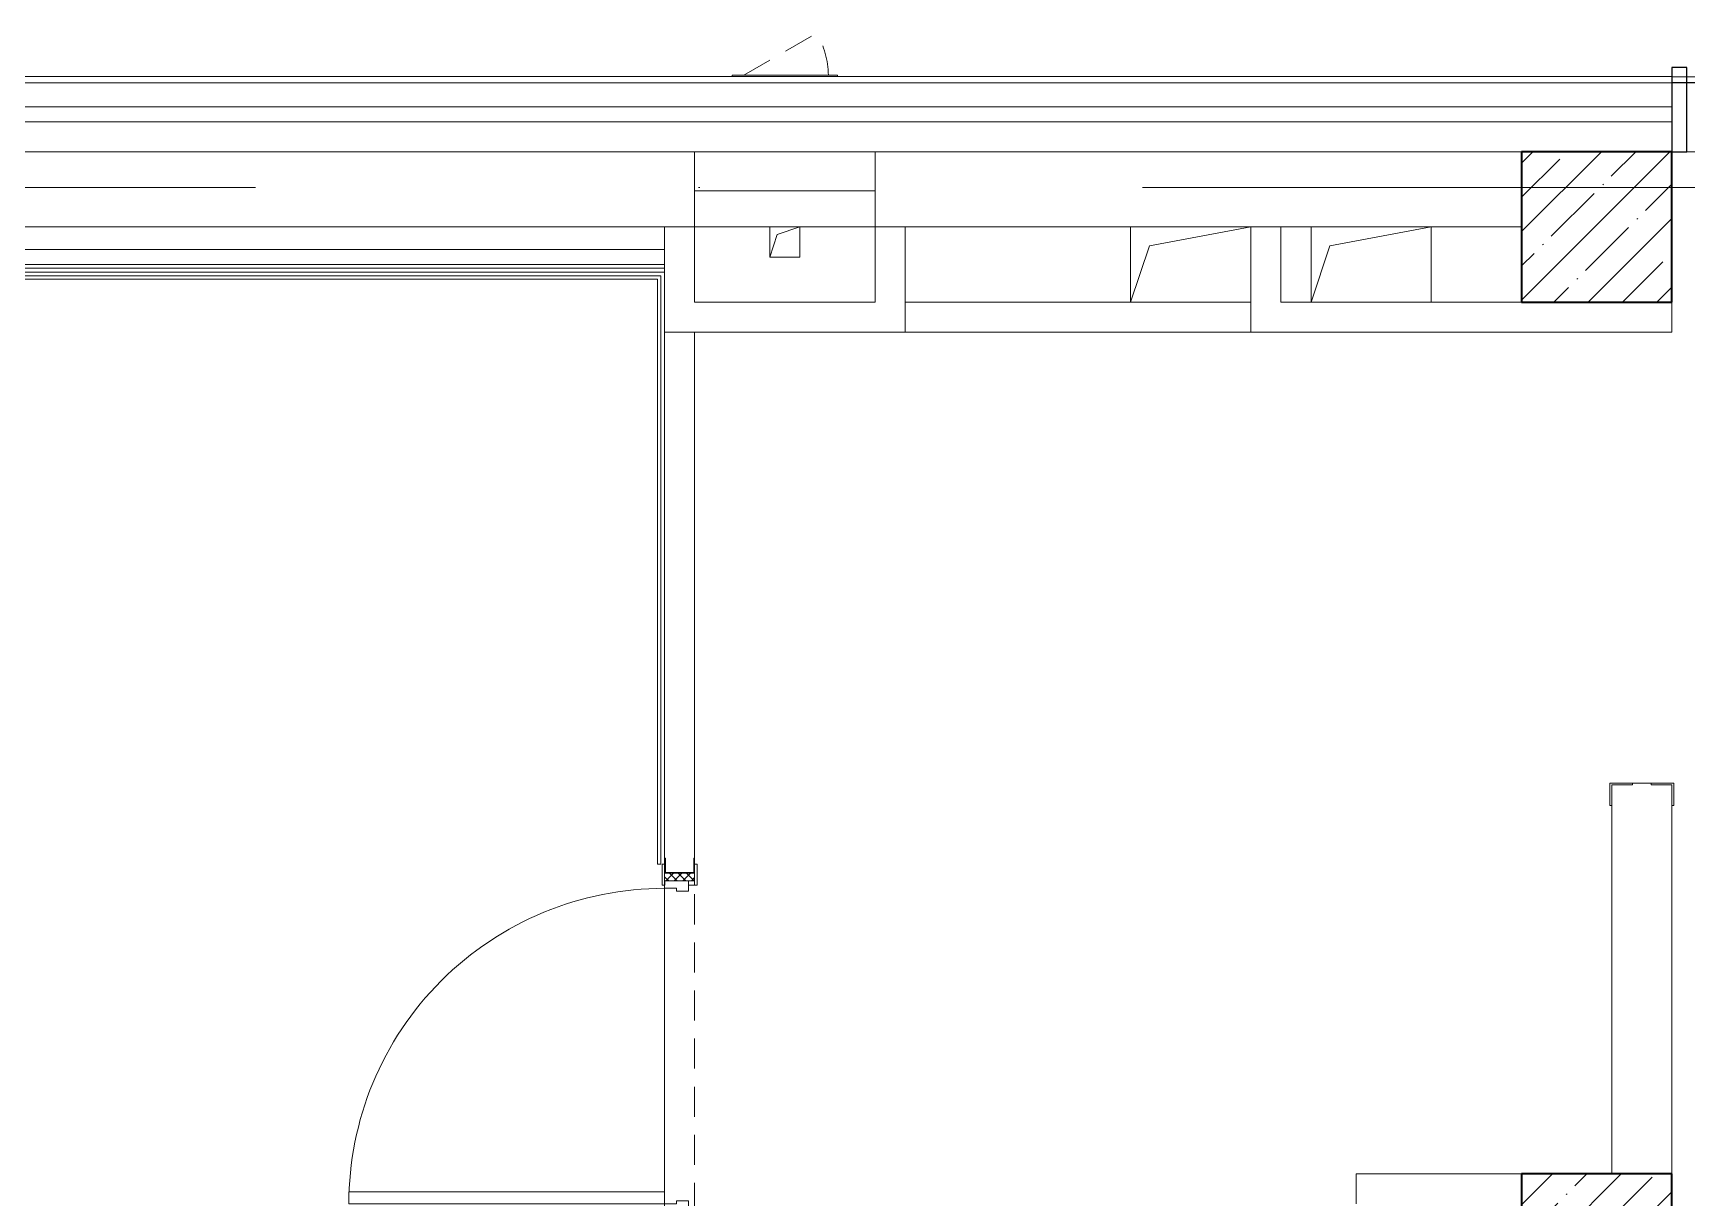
# Model space of a CAD drawing. Header units: millimetres. Extents: x 5993 to 95364, y 94667 to 143522.
# Drawn here: x 41832.1 to 42279.8, y 120789.2 to 121104.6 of the extents above; entities that cross this region are included whole.
import ezdxf

# ---------------------------------------------------------------- set-up
doc = ezdxf.new("R2010")
doc.units = ezdxf.units.MM
for name, pattern in [('200_ШТРИХ_ш1п0_6_', [160, 100, -60]), ('50_200_ШТРИХ_1Т_ш5_п1_п1_', [1400, 1000, -200, 0, -200]), ('Штрих короткий', [300, 150, -150])]:
    doc.linetypes.add(name, pattern=pattern)
for name, color, linetype, lineweight in [('0-2', 7, 'Continuous', 9), ('S-GRID-____-OTLN-1', 7, '50_200_ШТРИХ_1Т_ш5_п1_п1_', 9), ('Двери', 7, 'Continuous', 9), ('Импосты витража-1', 7, 'Continuous', 25), ('Каркас_Импост', 7, 'Continuous', 13), ('Каркас_Импост-1', 7, 'Continuous', 9), ('Несущие колонны', 7, 'Continuous', 9), ('Несущие колонны-1', 7, 'Continuous', 35), ('Обобщенные модели', 7, 'Continuous', 9), ('Общие ребра', 7, 'Continuous', 9), ('Открывание в плане-2', 7, '200_ШТРИХ_ш1п0_6_', 9), ('Открывание-1', 7, 'Continuous', 9), ('Панель', 7, 'Continuous', 13), ('Перекрытия', 7, 'Continuous', 9), ('Перемычка-1', 7, 'Штрих короткий', 9), ('Перемычка_Пунктирные линии-1', 7, '200_ШТРИХ_ш1п0_6_', 9), ('Стены', 7, 'Continuous', 9), ('Стены-1', 7, 'Continuous', 13)]:
    doc.layers.add(name, color=color, linetype=linetype, lineweight=lineweight)

# ---------------------------------------------------------------- blocks, each defined once
blk = doc.blocks.new('Дверь_СКБ_1Ст_Внутренняя_ШЕР - СОШ_Д-21_Дв_1150x2100h_Артистические-28234698-АИ2_01_План напольных покрытий и плинтусов 1го этажа _Часть 1_')
at = {"layer": 'Двери'}
h = blk.add_hatch(dxfattribs=at)
h.set_pattern_fill('FP_60', color=256, style=0, pattern_type=2)
h.set_pattern_definition([(135, (1726.41, 114.685), (-14.14214, -14.14214), []), (225, (1726.41, 114.685), (14.14214, -14.14214), [])])
h.paths.add_polyline_path([(562.5, 47), (562.5, -50), (587.5, -50), (587.5, 50), (562.5, 50)], flags=0)
at = {"layer": 'Каркас_Импост-1'}
h = blk.add_hatch(dxfattribs=at)
h.set_pattern_fill('FP_61', color=256, style=0, pattern_type=2)
h.set_pattern_definition([(45, (-396.384, 114.685), (-14.1421, 14.1421), []), (135, (-396.384, 114.685), (-14.1421, -14.1421), [])])
h.paths.add_polyline_path([(-562.5, -50), (-537.5, -50), (-537.5, 50), (-562.5, 50)], flags=0)
at = {"layer": 'Каркас_Импост'}
for p, q in [((-522.5, 58), (-592.5, 58)), ((-592.5, 58), (-592.5, 50)), ((-522.5, 50), (-522.5, 58)), ((617.5, 58), (547.5, 58)), ((547.5, 58), (547.5, 50)), ((617.5, 50), (617.5, 58)), ((-592.5, 50), (-522.5, 50)), ((-537.5, 50), (-562.5, 50)), ((-562.5, 50), (-562.5, -50)), ((-512.5, 50), (-537.5, 50)), ((-537.5, 50), (-537.5, -30)), ((-537.5, -50), (-537.5, 50)), ((-522.5, 50), (-537.5, 50)), ((-537.5, 50), (-537.5, 49)), ((-537.5, 49), (-522.5, 49)), ((-522.5, 49), (-522.5, 50)), ((-512.5, 10), (-512.5, 50)), ((-502.5, 10), (-512.5, 10)), ((-502.5, -30), (-502.5, 10)), ((537.5, 10), (527.5, 10)), ((527.5, 10), (527.5, -30)), ((537.5, 50), (537.5, 10)), ((562.5, 50), (537.5, 50)), ((562.5, 50), (547.5, 50)), ((547.5, 50), (547.5, 49)), ((547.5, 50), (587.5, 50)), ((547.5, 49), (562.5, 49)), ((562.5, -30), (562.5, 50)), ((587.5, 50), (562.5, 50)), ((562.5, 50), (562.5, -50)), ((562.5, 49), (562.5, 50)), ((-522.5, -50), (-592.5, -50)), ((-592.5, -50), (-592.5, -58)), ((-562.5, -50), (-537.5, -50)), ((-537.5, -30), (-502.5, -30)), ((-522.5, -30), (-537.5, -30)), ((-537.5, -30), (-537.5, -50)), ((-537.5, -50), (-522.5, -50)), ((-522.5, -50), (-522.5, -30)), ((-522.5, -58), (-522.5, -50)), ((527.5, -30), (562.5, -30)), ((562.5, -30), (547.5, -30)), ((547.5, -30), (547.5, -50)), ((547.5, -50), (562.5, -50)), ((587.5, -50), (547.5, -50)), ((547.5, -50), (547.5, -58)), ((562.5, -50), (562.5, -30)), ((562.5, -50), (587.5, -50)), ((617.5, -58), (617.5, -50)), ((-592.5, -58), (-522.5, -58)), ((547.5, -58), (617.5, -58))]:
    blk.add_line(p, q, dxfattribs=at)
at = {"layer": 'Открывание-1'}
blk.add_arc((-512.5, 50), 1050, 360, 90, dxfattribs=at)
at = {"layer": 'Панель'}
for p, q in [((-512.5, 1100), (-512.5, 50)), ((-472.5, 1100), (-512.5, 1100)), ((-472.5, 50), (-472.5, 1100)), ((-512.5, 50), (-472.5, 50))]:
    blk.add_line(p, q, dxfattribs=at)
blk = doc.blocks.new('BSC_Колонна _Прямоугольная - 500х500-V52-АИ2_01_План напольных покрытий и плинтусов 1го этажа _Часть 1_')
at = {"layer": 'Несущие колонны'}
h = blk.add_hatch(dxfattribs=at)
h.set_pattern_fill('FP_82', color=256, style=0, pattern_type=2)
h.set_pattern_definition([(45, (-7650, -83850), (-114.04925, 114.04925), []), (45, (-7535.95, -83850), (-114.04925, 114.04925), [201.613, -40.323, 3.353, -36.97])])
h.paths.add_polyline_path([(-250, -250), (250, -250), (250, 250), (-250, 250)], flags=0)
at = {"layer": 'Несущие колонны-1'}
for p, q in [((250, 250), (-250, 250)), ((-250, 250), (-250, -250)), ((250, -250), (250, 250)), ((-250, -250), (50, -250))]:
    blk.add_line(p, q, dxfattribs=at)
blk = doc.blocks.new('Проем_Дверь_Прямоугольный - 3850х3300h_витражные проемы-30603872-АИ2_01_План напольных покрытий и плинтусов 1го этажа _Часть 1_')
at = {"layer": 'Перемычка-1'}
for p, q in [((1925, 10), (-1925, 10)), ((1925, -10), (-1925, -10))]:
    blk.add_line(p, q, dxfattribs=at)
blk = doc.blocks.new('Прямоугольный импост - Откос НВФ_50х280 мм-27193215-АИ2_01_План напольных покрытий и плинтусов 1го этажа _Часть 1_')
at = {"layer": 'Импосты витража-1'}
for p, q in [((-50, 130), (0, 130)), ((-50, -150), (-50, 130)), ((0, 130), (0, -150)), ((0, -150), (-50, -150))]:
    blk.add_line(p, q, dxfattribs=at)
blk = doc.blocks.new('АР_Перемычка - АР_Перемычка-28228714-АИ2_01_План напольных покрытий и плинтусов 1го этажа _Часть 1_')
at = {"layer": 'Обобщенные модели'}
blk.add_line((-300, -50), (-298, -50), dxfattribs=at)
at = {"layer": 'Перемычка_Пунктирные линии-1'}
for p, q in [((-300, 50), (275, 50)), ((-300, -50), (-300, 50)), ((275, 50), (875, 50)), ((875, 50), (1150, 50)), ((-300, -50), (1150, -50))]:
    blk.add_line(p, q, dxfattribs=at)
blk = doc.blocks.new('Фахверк_СКБ_Уголок - 200_3600-28062453-АИ2_01_План напольных покрытий и плинтусов 1го этажа _Часть 1_')
at = {"layer": 'Обобщенные модели'}
for p, q in [((200, 156), (125, 156)), ((125, 156), (125, 81)), ((131, 81), (131, 150)), ((131, 150), (200, 150)), ((200, 150), (200, 156)), ((125, 81), (131, 81)), ((131, 19), (125, 19)), ((125, 19), (125, -56)), ((131, -50), (131, 19)), ((200, -50), (131, -50)), ((200, -56), (200, -50)), ((125, -56), (200, -56))]:
    blk.add_line(p, q, dxfattribs=at)
blk = doc.blocks.new('154_Фахверк_СКБ_Швеллер - Тип_100_4010-27736299-АИ2_01_План напольных покрытий и плинтусов 1го этажа _Часть 1_')
at = {"layer": 'Обобщенные модели'}
for p, q in [((175, 50), (125, 50)), ((125, 50), (125, -50)), ((128, 47), (175, 47)), ((128, -47), (128, 47)), ((175, 47), (175, 50)), ((125, -50), (175, -50)), ((175, -47), (128, -47)), ((175, -50), (175, -47))]:
    blk.add_line(p, q, dxfattribs=at)
blk = doc.blocks.new('AR_Отверстие прямоугольное _в плите_ - AR_Отверстие прямоугольное _в плите_-30459858-АИ2_01_План напольных покрытий и плинтусов 1го этажа _Часть 1_')
at = {"layer": 'Обобщенные модели'}
for p, q in [((-200, 125), (-200, -125)), ((-137.5, 62.5), (200, 125)), ((200, -125), (200, 125)), ((-200, -125), (-137.5, 62.5))]:
    blk.add_line(p, q, dxfattribs=at)
blk = doc.blocks.new('AR_Отверстие прямоугольное _в плите_ - AR_Отверстие прямоугольное _в плите_-30459868-АИ2_01_План напольных покрытий и плинтусов 1го этажа _Часть 1_')
at = {"layer": 'Обобщенные модели'}
for p, q in [((-50, 50), (-50, -50)), ((-50, -50), (-25, 25)), ((-25, 25), (50, 50)), ((50, -50), (50, 50)), ((-50, -50), (50, -50))]:
    blk.add_line(p, q, dxfattribs=at)
blk = doc.blocks.new('DOR_Люк-Решетка_Прямоугольный - Люк_300х400h ПЛК_цоколь-28750901-АИ2_01_План напольных покрытий и плинтусов 1го этажа _Часть 1_')
at = {"layer": 'Каркас_Импост-1'}
for p, q in [((-175, 10), (-175, 15)), ((175, 15), (-175, 15)), ((175, 15), (175, 10))]:
    blk.add_line(p, q, dxfattribs=at)
at = {"layer": 'Открывание в плане-2'}
blk.add_line((-136.3, 15), (106.1, 155), dxfattribs=at)
blk.add_arc((-145, 10), 290, 0.9929, 30, dxfattribs=at)
blk = doc.blocks.new('Проем_Дверь_Прямоугольный - 3850х3300h_витражные проемы-30601610-АИ2_01_План напольных покрытий и плинтусов 1го этажа _Часть 1_')
at = {"layer": 'Перемычка-1'}
for p, q in [((1925, 115), (-1925, 115)), ((1925, -115), (-1925, -115))]:
    blk.add_line(p, q, dxfattribs=at)
blk = doc.blocks.new('AR_Отверстие прямоугольное _в плите_ - AR_Отверстие прямоугольное _в плите_-V289-АИ2_01_План напольных покрытий и плинтусов 1го этажа _Часть 1_')
at = {"layer": 'Обобщенные модели'}
for p, q in [((-200, 125), (-200, -125)), ((-137.5, 62.5), (200, 125)), ((-200, -125), (-137.5, 62.5))]:
    blk.add_line(p, q, dxfattribs=at)

msp = doc.modelspace()

# ---------------------------------------------------------------- hatches: boundary and pattern name
at = {"layer": 'Несущие колонны'}
h = msp.add_hatch(dxfattribs=at)
h.set_pattern_fill('FP_2', color=256, scale=0.081395, style=0, pattern_type=2)
h.set_pattern_definition([(45, (41632.67, 113950.373), (-9.283096, 9.283096), []), (45, (41641.954, 113950.373), (-9.283096, 9.283096), [16.410309, -3.28203, 0.27292, -3.009191])])
h.paths.add_polyline_path([(42275.69, 121031.78), (42275.69, 121072.48), (42235, 121072.48), (42235, 121031.78)], flags=0)

# ---------------------------------------------------------------- linework, layer by layer
at = {"layer": 'S-GRID-____-OTLN-1', "color": 251, "ltscale": 0.6, "true_color": 0x636466}
msp.add_line((50293.31, 121062.84), (41443.97, 121062.84), dxfattribs=at)
at = {"layer": 'Несущие колонны-1'}
for p, q in [((42275.69, 121072.48), (42235, 121072.48)), ((42235, 121072.48), (42235, 121031.78)), ((42275.69, 121031.78), (42275.69, 121072.48)), ((42235, 121031.78), (42275.69, 121031.78))]:
    msp.add_line(p, q, dxfattribs=at)
at = {"layer": 'Общие ребра'}
for p, q in [((41624.53, 121091.2), (42275.69, 121091.2)), ((42275.69, 121091.2), (41624.53, 121091.2)), ((41624.53, 121084.69), (42275.69, 121084.69)), ((41624.53, 121080.62), (42275.69, 121080.62)), ((42003.02, 121041.96), (41665.23, 121041.96)), ((42003.02, 121040.94), (41665.23, 121040.94)), ((42068.14, 121031.78), (42068.14, 121023.64)), ((42161.74, 121023.64), (42161.74, 121031.78))]:
    msp.add_line(p, q, dxfattribs=at)
at = {"layer": 'Перекрытия'}
msp.add_line((42003.02, 120790.85), (42003.02, 120873.06), dxfattribs=at)
at = {"layer": 'Стены'}
for p, q in [((41666.04, 121038.94), (42002.04, 121038.94)), ((42001.07, 121037.97), (41667.02, 121037.97)), ((42001.07, 120879.6), (42001.07, 121037.97)), ((42002.04, 121038.94), (42002.04, 120879.6)), ((42002.04, 120879.6), (42001.07, 120879.6))]:
    msp.add_line(p, q, dxfattribs=at)
at = {"layer": 'Стены-1'}
for p, q in [((42275.69, 121092.83), (41605.81, 121092.83)), ((42275.69, 121091.2), (42275.69, 121092.83)), ((42275.69, 121072.48), (42275.69, 121091.2)), ((42011.16, 121072.48), (41665.23, 121072.48)), ((41665.23, 121072.48), (42275.69, 121072.48)), ((42011.16, 121052.13), (42011.16, 121072.48)), ((42235, 121072.48), (42060, 121072.48)), ((42060, 121072.48), (42060, 121052.13)), ((42235, 121052.13), (42235, 121072.48)), ((42060, 121061.9), (42011.16, 121061.9)), ((42011.16, 121061.9), (42011.16, 121052.13)), ((42060, 121052.13), (42060, 121061.9)), ((41665.23, 121052.13), (42011.16, 121052.13)), ((42011.16, 121052.13), (42003.02, 121052.13)), ((42003.02, 121052.13), (42003.02, 121031.78)), ((42011.16, 121052.13), (42060, 121052.13)), ((42011.16, 121031.78), (42011.16, 121052.13)), ((42060, 121052.13), (42235, 121052.13)), ((42068.14, 121052.13), (42060, 121052.13)), ((42060, 121052.13), (42060, 121031.78)), ((42068.14, 121031.78), (42068.14, 121052.13)), ((42161.74, 121052.13), (42161.74, 121031.78)), ((42169.88, 121052.13), (42161.74, 121052.13)), ((42169.88, 121031.78), (42169.88, 121052.13)), ((42003.02, 121046.03), (41665.23, 121046.03)), ((42003.02, 121039.92), (42003.02, 121046.03)), ((41665.23, 121039.92), (42003.02, 121039.92)), ((42003.02, 121031.78), (42003.02, 121023.64)), ((42060, 121031.78), (42011.16, 121031.78)), ((42161.74, 121031.78), (42068.14, 121031.78)), ((42275.69, 121031.78), (42169.88, 121031.78)), ((42275.69, 121023.64), (42275.69, 121031.78)), ((42011.16, 121023.64), (42003.02, 121023.64)), ((42003.02, 121023.64), (42003.02, 120881.2)), ((42003.02, 121023.64), (42060, 121023.64)), ((42011.16, 120881.2), (42011.16, 121023.64)), ((42060, 121023.64), (42068.14, 121023.64)), ((42068.14, 121023.64), (42161.74, 121023.64)), ((42161.74, 121023.64), (42169.88, 121023.64)), ((42169.88, 121023.64), (42275.69, 121023.64)), ((42270.08, 120901.55), (42265.03, 120901.55)), ((42259.42, 120895.44), (42259.42, 120795.73)), ((42275.69, 120795.73), (42275.69, 120895.44)), ((42235, 120795.73), (42190.23, 120795.73)), ((42190.23, 120795.73), (42190.23, 120787.59))]:
    msp.add_line(p, q, dxfattribs=at)

# ---------------------------------------------------------------- block references
at = {"layer": '0-2', "xscale": 0.08139549610658335, "yscale": 0.08139549610658335, "zscale": 0.08139549610658335}
for name, p in [('DOR_Люк-Решетка_Прямоугольный - Люк_300х400h ПЛК_цоколь-28750901-АИ2_01_План напольных покрытий и плинтусов 1го этажа _Часть 1_', (42035.58, 121092.01)), ('AR_Отверстие прямоугольное _в плите_ - AR_Отверстие прямоугольное _в плите_-30459868-АИ2_01_План напольных покрытий и плинтусов 1го этажа _Часть 1_', (42035.58, 121048.06)), ('AR_Отверстие прямоугольное _в плите_ - AR_Отверстие прямоугольное _в плите_-V289-АИ2_01_План напольных покрытий и плинтусов 1го этажа _Часть 1_', (42145.46, 121041.96)), ('AR_Отверстие прямоугольное _в плите_ - AR_Отверстие прямоугольное _в плите_-30459858-АИ2_01_План напольных покрытий и плинтусов 1го этажа _Часть 1_', (42194.3, 121041.96)), ('BSC_Колонна _Прямоугольная - 500х500-V52-АИ2_01_План напольных покрытий и плинтусов 1го этажа _Часть 1_', (42255.35, 120775.39))]:
    msp.add_blockref(name, p, dxfattribs=at)
at = {"layer": '0-2', "extrusion": (0, 0, -1), "xscale": 0.08139549610658335, "yscale": 0.08139549610658335, "zscale": 0.08139549610658335}
msp.add_blockref('Прямоугольный импост - Откос НВФ_50х280 мм-27193215-АИ2_01_План напольных покрытий и плинтусов 1го этажа _Часть 1_', (-42275.69, 121084.69), dxfattribs=at)
at = {"layer": '0-2', "xscale": 0.08139549610658335, "yscale": 0.08139549610658335, "zscale": 0.08139549610658335}
for name, p, rotation in [('Проем_Дверь_Прямоугольный - 3850х3300h_витражные проемы-30603872-АИ2_01_План напольных покрытий и плинтусов 1го этажа _Часть 1_', (42432.38, 121092.01), 180), ('Проем_Дверь_Прямоугольный - 3850х3300h_витражные проемы-30601610-АИ2_01_План напольных покрытий и плинтусов 1го этажа _Часть 1_', (42432.38, 121081.84), 180), ('Фахверк_СКБ_Уголок - 200_3600-28062453-АИ2_01_План напольных покрытий и плинтусов 1го этажа _Часть 1_', (42263.49, 120911.72), 269.9999999999999), ('Дверь_СКБ_1Ст_Внутренняя_ШЕР - СОШ_Д-21_Дв_1150x2100h_Артистические-28234698-АИ2_01_План напольных покрытий и плинтусов 1го этажа _Часть 1_', (42007.09, 120829.31), 89.99999999999991), ('154_Фахверк_СКБ_Швеллер - Тип_100_4010-27736299-АИ2_01_План напольных покрытий и плинтусов 1го этажа _Часть 1_', (42007.09, 120866.96), 89.99999999999991), ('АР_Перемычка - АР_Перемычка-28228714-АИ2_01_План напольных покрытий и плинтусов 1го этажа _Часть 1_', (42007.09, 120783.53), 89.99999999999991)]:
    msp.add_blockref(name, p, dxfattribs=dict(at, rotation=rotation))

doc.saveas('drawing.dxf')
